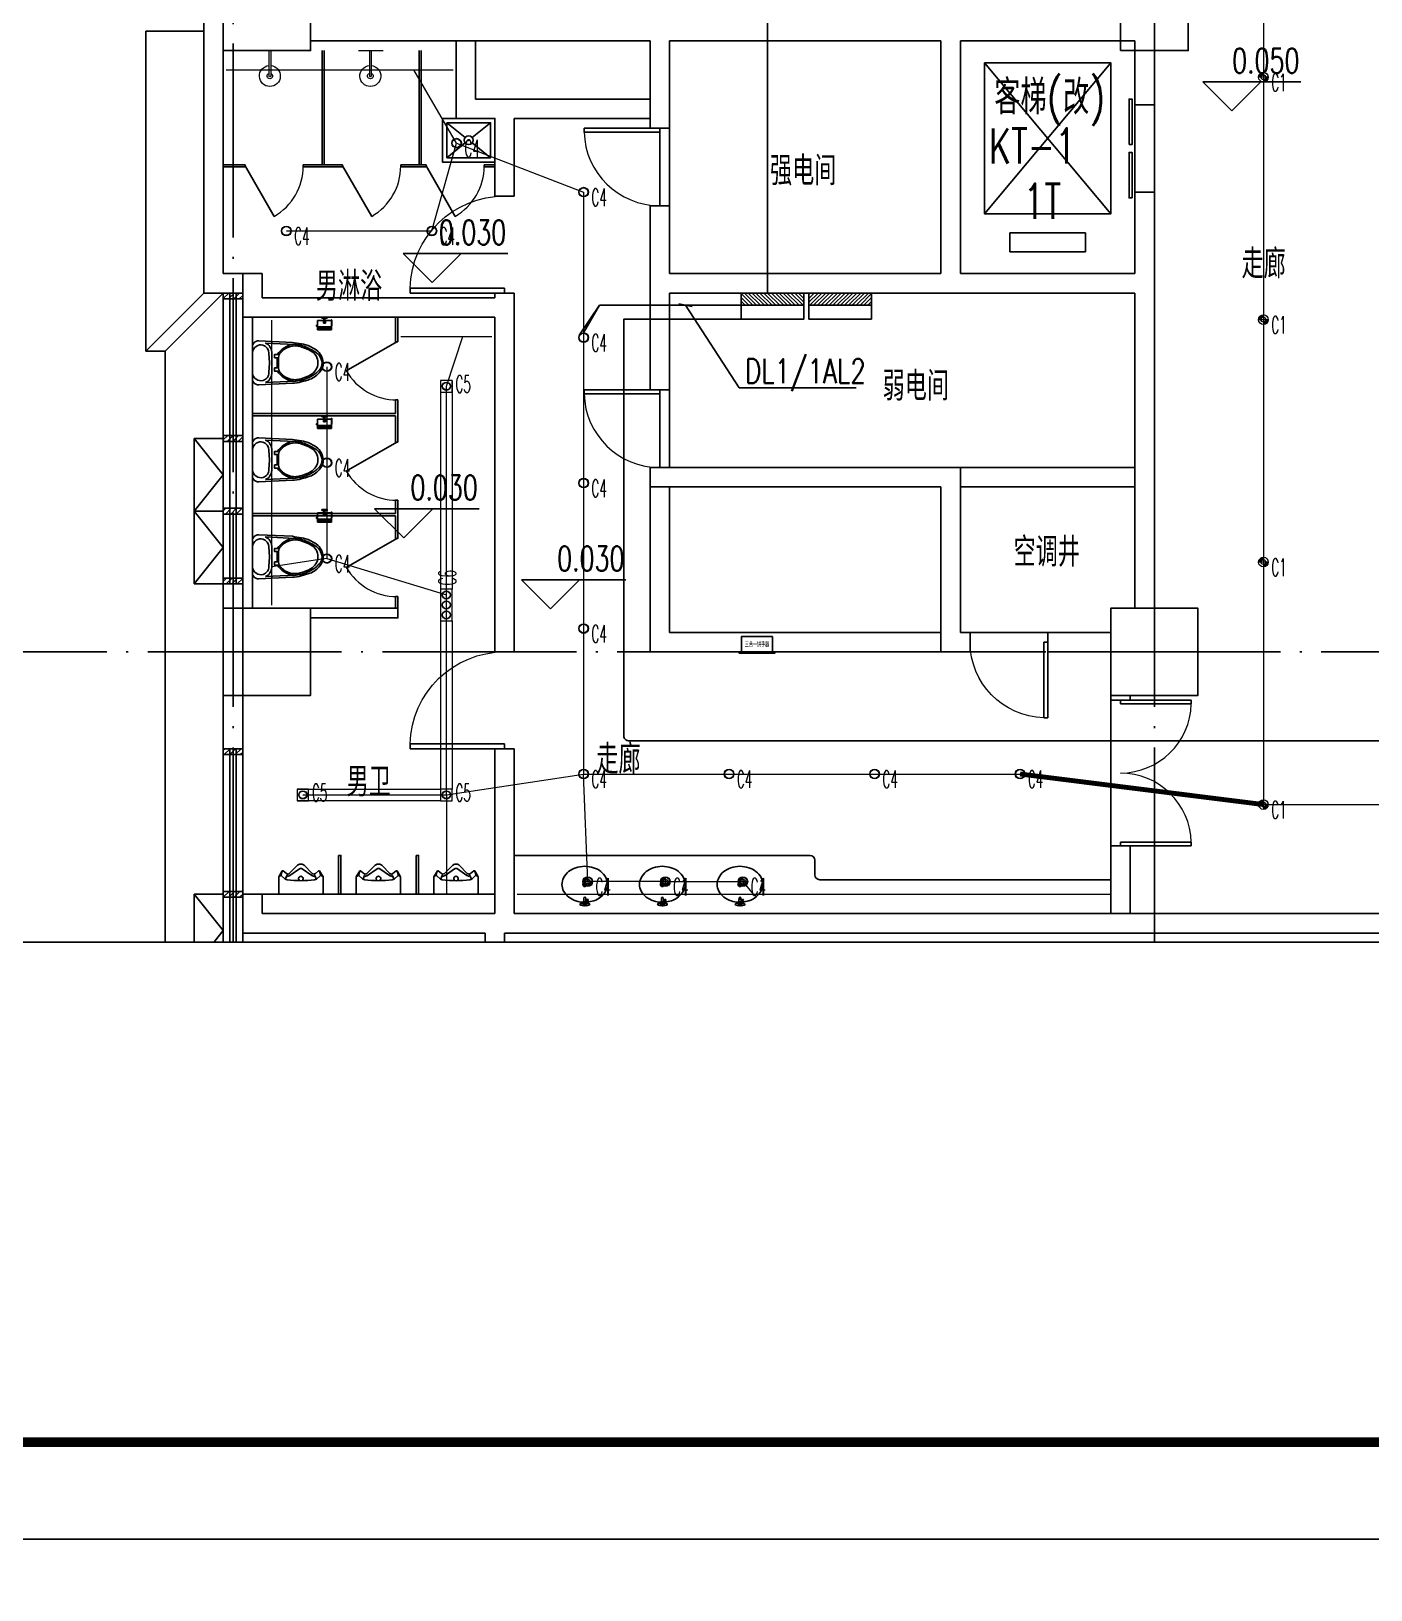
# Model space of a CAD drawing. Extents: x -621157 to 1764546, y -106808 to 741893.
# Drawn here: x 538988 to 552801, y -20923 to -4850 of the extents above; entities that cross this region are included whole.
import ezdxf
from ezdxf import colors
from ezdxf.entities.mleader import LeaderData, LeaderLine
from ezdxf.enums import TextEntityAlignment as Align
from ezdxf.math import Vec2, Vec3
from ezdxf.xclip import XClip

# ---------------------------------------------------------------- set-up
doc = ezdxf.new("R2010")
doc.units = 0
doc.header["$LTSCALE"] = 1000
doc.header["$MEASUREMENT"] = 0
doc.header["$XCLIPFRAME"] = 0
doc.linetypes.add('XREF-A-101-平面图_t3$0$DOTE', pattern=[2.42, 2, -0.2, 0.02, -0.2])
for name, color, linetype in [('0-底图', 7, 'Continuous'), ('EQUIP', 3, 'Continuous'), ('SIG_TEXT', 2, 'Continuous'), ('WIRE-动力', 130, 'Continuous'), ('WIRE-照明', 4, 'Continuous'), ('XREF-A-101-平面图_t3$0$A-COLUMN', 8, 'Continuous'), ('XREF-A-101-平面图_t3$0$A-DIM_ELEV', 8, 'Continuous'), ('XREF-A-101-平面图_t3$0$A-DOTE', 8, 'Continuous'), ('XREF-A-101-平面图_t3$0$A-PUB-TEXT', 8, 'Continuous'), ('XREF-A-101-平面图_t3$0$A-ROOM-CH', 8, 'Continuous'), ('XREF-A-101-平面图_t3$0$A-STAIR', 8, 'Continuous'), ('XREF-A-101-平面图_t3$0$A-WALL', 8, 'Continuous'), ('XREF-A-101-平面图_t3$0$A-WALL-FILL', 8, 'Continuous'), ('XREF-A-101-平面图_t3$0$A-WINDOW', 8, 'Continuous'), ('XREF-A-101-平面图_t3$0$A-开启符号', 8, 'Continuous'), ('XREF-A-101-平面图_t3$0$GROUND', 8, 'Continuous'), ('XREF-A-101-平面图_t3$0$I-FURNITURE', 8, 'Continuous'), ('XREF-A-101-平面图_t3$0$I-LVTRY', 8, 'Continuous'), ('XREF-A-101-平面图_t3$0$I-WALL-GYPSUM', 8, 'Continuous'), ('XREF-A-101-平面图_t3$0$LVTRY', 8, 'Continuous'), ('XREF-A-101-平面图_t3$0$wipess', 8, 'Continuous'), ('电-折断线', 3, 'Continuous')]:
    doc.layers.add(name, color=color, linetype=linetype)
doc.layers.add('00-dali线', color=3, linetype='Continuous', true_color=0x00ff00)
for name, color, linetype, lineweight in [('00-照明回路线', 6, 'Continuous', 0), ('LIGHT-INF', 6, 'Continuous', 0), ('XREF-A-101-平面图_t3$0$-DS-厨卫', 8, 'Continuous', 20)]:
    doc.layers.add(name, color=color, linetype=linetype, lineweight=lineweight)
doc.styles.add('E-FST', font='txt.shx', dxfattribs={"width": 0.75, "height": 250, "bigfont": '@@gbcbig.shx'})
doc.styles.add('INF DIM', font='SIMPLEX.SHX', dxfattribs={"width": 0.7, "bigfont": 'hztxt.shx'})
doc.styles.get("Standard").update_dxf_attribs({"font": 'romans.shx', "bigfont": 'HZDXC.SHX'})
doc.styles.add('TG_LINETYPE', font='SIMPLEX', dxfattribs={"width": 0.8, "height": 3, "bigfont": 'HZTXT'})
doc.styles.add('XREF-A-101-平面图_t3$0$-HZDXCROMANS', font='ROMANS.shx', dxfattribs={"bigfont": 'HZDXC.shx'})
doc.styles.add('XREF-A-101-平面图_t3$0$A-101-0-A-106-0(平面图）最终版参照底图_t3$0$XZC', font='simsun.ttc', dxfattribs={"width": 0.8})
doc.styles.add('XREF-A-101-平面图_t3$0$A-STANDARD', font='SIMPLEX', dxfattribs={"bigfont": 'GBCBIG'})
doc.styles.add('XREF-A-101-平面图_t3$0$hzdxcROMANS', font='ROMANS', dxfattribs={"width": 0.8, "bigfont": 'HZDXC'})
doc.linetypes.add('LED', pattern='A,6,-3.5,["LED",Standard,S=2.54,R=0,X=-2.54,Y=-1.27],-4.8', length=14.3)
doc.linetypes.add('TG_接地', pattern='A,0.75,0,["/",TG_LINETYPE,S=0.05,R=-8.594367,X=-0.1,Y=-0.045],0.65,-0.13,0.13,-0.13', length=2)

# ---------------------------------------------------------------- blocks, each defined once
blk = doc.blocks.new('XREF-A-101-平面图_t3$0$轴网')
at = {"layer": 'XREF-A-101-平面图_t3$0$A-DOTE', "linetype": 'XREF-A-101-平面图_t3$0$DOTE'}
for p, q in [((0, -3300), (0, 43300)), ((9500, -3300), (9500, 43300)), ((-3300, 30000), (69800, 30000))]:
    blk.add_line(p, q, dxfattribs=at)
blk = doc.blocks.new('XREF-A-101-平面图_t3$0$ROOM')
at = {"layer": 'XREF-A-101-平面图_t3$0$A-ROOM-CH', "style": 'XREF-A-101-平面图_t3$0$-HZDXCROMANS', "width": 0.6}
for tag, p in [('中文房间名称', (0, -1000)), ('英文房间名称', (0, -1500))]:
    blk.add_attdef(tag, text='', height=300, dxfattribs=at).set_placement(p, align=Align.CENTER)
blk = doc.blocks.new('XREF-A-101-平面图_t3$0$G$C869EB286')
at = {"layer": 'XREF-A-101-平面图_t3$0$A-WINDOW'}
h = blk.add_hatch(dxfattribs=at)
h.set_pattern_fill('ANSI31', color=256, scale=25)
h.set_pattern_definition([(45, (-143.957, -89940), (-28.0633, 28.0633), [])])
h.paths.add_polyline_path([(0, 60), (200, 60), (200, 0), (0, 0)])
blk.add_lwpolyline([(0, 60), (200, 60), (200, 0), (0, 0)], close=True, dxfattribs=at)
blk = doc.blocks.new('XREF-A-101-平面图_t3$0$柱网1F')
at = {"layer": 'XREF-A-101-平面图_t3$0$A-COLUMN'}
for points in [[(-100, -3800), (800, -3800), (800, -3100), (-100, -3100)], [(9150, -3800), (9850, -3800), (9850, -3100), (9150, -3100)], [(-100, -10450), (800, -10450), (800, -9550), (-100, -9550)], [(9050, -10450), (9950, -10450), (9950, -9550), (9050, -9550)]]:
    blk.add_lwpolyline(points, close=True, dxfattribs=at)
blk = doc.blocks.new('XREF-A-101-平面图_t3$0$轴网(2)')
at = {"layer": 'XREF-A-101-平面图_t3$0$A-DOTE', "linetype": 'XREF-A-101-平面图_t3$0$DOTE'}
for p, q in [((0, -3300), (0, 43300)), ((9500, -3300), (9500, 43300))]:
    blk.add_line(p, q, dxfattribs=at)
blk = doc.blocks.new('XREF-A-101-平面图_t3$0$dgdgd')
at = {"layer": 'XREF-A-101-平面图_t3$0$-DS-厨卫'}
blk.add_line((71084, -3852), (71064, -3852), dxfattribs=at)
for points in [[(71197, -3852), (70941, -3852)], [(71064, -3852), (71064, -4115)], [(71084, -3852), (71084, -4115)]]:
    blk.add_lwpolyline(points, dxfattribs=at)
for centre, radius, start, end in [((71074, -4114), 108, 95.306, 84.694), ((71074, -4114), 28.3, 110.6725, 69.3275), ((71074, -4112), 10.5, 197.2381, 342.7619)]:
    blk.add_arc(centre, radius, start, end, dxfattribs=at)
blk = doc.blocks.new('XREF-A-101-平面图_t3$0$SANITARYWARELIB$SYSLIB$00000026')
at = {"color": 0}
for p, q in [((-250, -50, 0), (-39, -219, 0)), ((39, -219, 0), (250, -50, 0)), ((-250, -450, 0), (-39, -281, 0)), ((39, -281, 0), (250, -450, 0))]:
    blk.add_line(p, q, dxfattribs=at)
at = {"color": 0, "elevation": 0}
for points in [[(300, -500), (300, 0), (-300, 0), (-300, -500)], [(250, -450), (250, -50), (-250, -50), (-250, -450)]]:
    blk.add_lwpolyline(points, close=True, dxfattribs=at)
at = {"color": 0}
blk.add_circle((0, -250, 0), 50, dxfattribs=at)
for p in [(0, -50, 0), (0, -250, 0)]:
    blk.add_point(p, dxfattribs=at)
blk = doc.blocks.new('XREF-A-101-平面图_t3$0$A-VEGA-2-LAY-1-01（B栋办公楼）$0$$TCHSYS$APDOOR2D')
blk.add_line((0.5, 0), (0, 0.866))
at = {"lineweight": 13}
blk.add_arc((0.5, 0), 1, 120, 180, dxfattribs=at)
blk = doc.blocks.new('XREF-A-101-平面图_t3$0$URN--02')
blk.add_wipeout([(-457, 0), (0, 0), (0, -178), (-36, -240), (-36, -240), (-36, -241), (-37, -241), (-37, -241), (-37, -241), (-37, -241), (-38, -242), (-38, -242), (-39, -242), (-40, -243), (-41, -243), (-41, -243), (-42, -243), (-43, -243), (-44, -242), (-45, -242), (-45, -242), (-46, -241), (-47, -240), (-48, -239), (-52, -236), (-58, -231), (-64, -226), (-70, -221), (-76, -217), (-79, -214), (-83, -211), (-88, -209), (-84, -211), (-90, -209), (-95, -208), (-100, -208), (-104, -210), (-108, -211), (-112, -214), (-116, -219), (-120, -223), (-181, -285), (-198, -303), (-203, -306), (-211, -309), (-218, -311), (-222, -311), (-235, -311), (-244, -310), (-250, -308), (-257, -304), (-262, -300), (-271, -290), (-282, -279), (-294, -267), (-304, -257), (-314, -246), (-330, -230), (-339, -221), (-345, -215), (-352, -210), (-356, -209), (-361, -208), (-368, -209), (-378, -214), (-395, -228), (-412, -241), (-413, -242), (-415, -243), (-417, -243), (-420, -242), (-421, -240), (-457, -178)]).dxf.layer = 'XREF-A-101-平面图_t3$0$wipess'
at = {"color": 0, "linetype": 'Continuous'}
blk.add_lwpolyline([(-222, -311, 0.202919), (-195, -300), (-113, -216, -0.389432), (-79, -214), (-45, -241, 0.462615), (-36, -240), (0, -178), (0, 0), (-457, 0), (-457, -178), (-421, -240, 0.462594), (-412, -241), (-378, -214, -0.372868), (-345, -215), (-262, -300, 0.202811), (-235, -311)], format="xyb", close=True, dxfattribs=at)
at = {"color": 35}
blk.add_lwpolyline([(-390, -157), (-431, -192)], dxfattribs=at)
at = {"color": 39}
for points in [[(-370, -149, 0.147155), (-390, -157)], [(-372, -149, 0.460813), (-383, -165)], [(-74, -165, 0.460816), (-85, -149)], [(-341, -193, 0.216515), (-377, -186)], [(-376, -188, 0.333711), (-364, -197)], [(-243, -262, 0.319648), (-214, -262)], [(-80, -186, 0.216515), (-116, -193)], [(-93, -197, 0.33371), (-81, -188)]]:
    blk.add_lwpolyline(points, format="xyb", dxfattribs=at)
at = {"color": 35}
for points in [[(-85, -149, 0.063072), (-372, -149)], [(-237, -140, 5.328794), (-220, -140)], [(-67, -157, 0.147155), (-87, -149)], [(0, -178), (-18, -192, -0.359152), (-26, -192), (-67, -157)], [(-457, -178), (-439, -192, 0.359145), (-431, -192)]]:
    blk.add_lwpolyline(points, format="xyb", dxfattribs=at)
at = {"color": 39}
for points in [[(-435, -194), (-422, -238)], [(-376, -188), (-383, -165)], [(-341, -193), (-243, -262)], [(-116, -193), (-214, -262)], [(-81, -188), (-74, -165)], [(-22, -194), (-35, -238)]]:
    blk.add_lwpolyline(points, dxfattribs=at)
blk = doc.blocks.new('XREF-A-101-平面图_t3$0$$lvtry$00000194')
at = {"color": 0}
for p, q in [((-17, -27), (-17, -17)), ((17, -27), (17, -17))]:
    blk.add_line(p, q, dxfattribs=at)
blk.add_lwpolyline([(14, -39, -0.067374), (92, -53, -0.088152), (166, -93, -0.105269), (218, -155, -0.121685), (235, -224, -0.121685), (218, -292, -0.105269), (166, -355, -0.088152), (92, -394, -0.078966), (0, -409, -0.078966), (-92, -394, -0.088152), (-166, -355, -0.105269), (-218, -292, -0.121685), (-235, -224, -0.121685), (-218, -155, -0.105269), (-166, -93, -0.088152), (-92, -53, -0.059935), (-23, -40, -0.059935)], format="xyb", dxfattribs=at)
for centre, radius in [((0, -27), 16.7), ((0, -221), 20), ((0, -221), 15)]:
    blk.add_circle(centre, radius, dxfattribs=at)
for centre, radius, start, end in [((0, -17), 16.7, 0, 180), ((-40, -17), 10.1, 106.6096, 258.1648), ((-64, 250), 259, 274.7069, 282.3732), ((-75, -197), 173, 71.36, 79.1873), ((-29, -63), 6.77, 155.344, 308.3224), ((-171, 35), 166, 324.8411, 338.1337), ((-171, 35), 170, 324.8411, 331.3523), ((-29, -63), 3.37, 155.344, 308.3224), ((100, -178), 170, 132.3141, 138.8253), ((100, -178), 166, 125.5327, 138.8253), ((-12, -42), 10.6, 201.8924, 261.774), ((-381, -99), 372, 2.3982, 6.7627), ((0, -80), 9.9, 201.7837, 338.2163), ((64, 250), 259, 257.6268, 265.2931), ((381, -99), 372, 170.1008, 177.6018), ((75, -197), 173, 100.8127, 110.4191), ((40, -17), 10.1, 281.8352, 73.3904)]:
    blk.add_arc(centre, radius, start, end, dxfattribs=at)
for p in [(0, -27), (0, -221)]:
    blk.add_point(p, dxfattribs=at)
blk = doc.blocks.new('XREF-A-101-平面图_t3$0$A-101-0-A-106-0(平面图）最终版参照底图_t3$0$A$C852bf139')
at = {"ltscale": 100}
for points in [[(-370, 0), (-370, -13), (0, -13), (0, 0)], [(-25, 157), (-345, 157), (-345, 0), (-25, 0)]]:
    blk.add_lwpolyline(points, close=True, dxfattribs=at)
at = {"style": 'XREF-A-101-平面图_t3$0$A-101-0-A-106-0(平面图）最终版参照底图_t3$0$XZC', "width": 0.6}
blk.add_text('三合一烘手器', height=50, dxfattribs=at).set_placement((-185, 79), align=Align.MIDDLE_CENTER)
blk = doc.blocks.new('XREF-A-101-平面图_t3$0$马桶A')
blk.add_wipeout([(227, 298), (227, 304), (226, 310), (225, 316), (223, 322), (221, 328), (219, 333), (215, 338), (212, 343), (207, 347), (203, 351), (198, 355), (193, 358), (187, 361), (181, 363), (175, 364), (169, 365), (163, 365), (-163, 365), (-169, 365), (-175, 364), (-181, 363), (-187, 361), (-193, 358), (-198, 355), (-203, 351), (-207, 347), (-212, 343), (-215, 338), (-219, 333), (-221, 328), (-224, 322), (-225, 316), (-226, 310), (-227, 304), (-227, 298), (-211, -47), (-208, -78), (-203, -108), (-197, -139), (-170, -228), (-164, -243), (-156, -259), (-148, -273), (-137, -287), (-115, -312), (-90, -335), (-82, -342), (-73, -348), (-63, -353), (-53, -357), (-43, -361), (-32, -363), (-22, -365), (-11, -365), (0, -365), (16, -363), (31, -360), (47, -356), (62, -350), (76, -343), (90, -335), (102, -327), (114, -317), (124, -306), (133, -294), (141, -281), (169, -230), (179, -209), (187, -186), (193, -163), (196, -140), (211, -47)]).dxf.layer = 'XREF-A-101-平面图_t3$0$wipess'
at = {"color": 35, "linetype": 'ByBlock'}
blk.add_line((53, 109), (-53, 109), dxfattribs=at)
at = {"color": 0, "linetype": 'Continuous'}
blk.add_lwpolyline([(227, 298, 0.431726), (163, 365), (-163, 365, 0.431435), (-227, 298), (-211, -47, 0.05293), (-197, -139, 0.015625), (-170, -228, 0.092508), (-137, -287, 0.041886), (-90, -335, 0.199313), (0, -365, 0.124065), (90, -335, 0.122705), (141, -281, 0.00916), (169, -230, 0.093585), (196, -140, -0.024039), (211, -47)], format="xyb", close=True, dxfattribs=at)
at = {"color": 35}
for points in [[(-101, 194), (0, 190), (101, 194, 0.31346), (183, 257, 0.214355), (170, 326, 0.233297), (103, 365), (-107, 365, 0.214741), (-170, 326, 0.214469), (-182, 253, 0.149897), (-150, 211, 0.149897), (-101, 194)], [(-204, 229), (-189, -72, 0.039846), (-181, -133, 0.096207), (-126, -263, 0.060028), (-69, -329, 0.204422), (0, -353, 0.133941), (69, -329, 0.129163), (125, -263, -0.000598), (157, -200, 0.056687), (181, -133, 0.051135), (189, -72), (204, 229, -0.272391), (111, 165), (-111, 165, -0.270676), (-204, 229)], [(107, 73, 0.09365), (83, 89, 0.098915), (54, 95), (-55, 95, 0.096282), (-83, 89, 0.096282), (-108, 73, 0.05557), (-140, 34, 0.05557), (-163, -11, 0.092989), (-174, -76, 0.063501), (-167, -129, 0.057856), (-124, -235, 0.268831), (0, -311, 0.294074), (124, -235, 0.034416), (167, -129, 0.087024), (174, -76, 0.134611), (140, 34, 0.061058), (107, 73)]]:
    blk.add_lwpolyline(points, format="xyb", close=True, dxfattribs=at)
at = {"color": 35, "linetype": 'ByBlock'}
for points in [[(-53, 95), (-53, 136), (-87, 136), (-87, 88)], [(53, 95), (53, 136), (86, 136), (86, 88)]]:
    blk.add_lwpolyline(points, dxfattribs=at)
for centre, start, end in [((52, -92), 124.5259, 171.7782), ((-52, -92), 8.2064, 55.4741)]:
    blk.add_arc(centre, 244, start, end, dxfattribs=at)
blk = doc.blocks.new('XREF-A-101-平面图_t3$0$A$C12754C8C')
at = {"layer": 'XREF-A-101-平面图_t3$0$I-FURNITURE'}
for p, q in [((0, 39), (0, 44)), ((10, 49), (5, 49)), ((6, 39), (6, 40)), ((9, 43), (10, 43)), ((10, 96), (10, 0)), ((72, 96), (10, 96)), ((72, 68), (72, 96)), ((72, 93), (77, 93)), ((72, 87), (77, 87)), ((72, 68), (92, 68)), ((77, 120), (77, 80)), ((77, 80), (87, 80)), ((87, 120), (87, 80)), ((87, 93), (92, 93)), ((87, 87), (92, 87)), ((92, 68), (92, 96)), ((155, 96), (92, 96)), ((151, 101), (151, 96)), ((155, 96), (155, 0)), ((157, 101), (157, 44)), ((155, 0), (10, 0))]:
    blk.add_line(p, q, dxfattribs=at)
at = {"layer": 'XREF-A-101-平面图_t3$0$I-FURNITURE', "color": 8}
for p, q in [((10, 30), (155, 30)), ((10, 21), (155, 21)), ((10, 14), (155, 14)), ((10, 8), (155, 8)), ((10, 4), (155, 4)), ((110, 122), (55, 122))]:
    blk.add_line(p, q, dxfattribs=at)
at = {"layer": 'XREF-A-101-平面图_t3$0$I-FURNITURE'}
blk.add_lwpolyline([(55, 130), (55, 122, 0.414214), (57, 120), (108, 120, 0.414214), (110, 122), (110, 130)], format="xyb", close=True, dxfattribs=at)
for centre, radius, start, end in [((5, 44), 5, 90, 180), ((3, 39), 3, 180, 0), ((9, 40), 3, 90, 180), ((154, 101), 3, 0, 180), ((154, 44), 3, 286.1013, 360)]:
    blk.add_arc(centre, radius, start, end, dxfattribs=at)
blk = doc.blocks.new('XREF-A-101-平面图_t3$0$G$C392A9A82')
at = {"layer": 'XREF-A-101-平面图_t3$0$A-STAIR'}
blk.add_lwpolyline([(8110, -5780), (8110, -5975), (8890, -5975), (8890, -5780)], close=True, dxfattribs=at)
at = {"layer": 'XREF-A-101-平面图_t3$0$LVTRY'}
for p, q in [((1020, -3900), (1020, -5080)), ((1040, -3900), (1040, -5080)), ((2020, -3900), (2020, -5080)), ((2040, -3900), (2040, -5080)), ((225, -5080), (0, -5080)), ((225, -5100), (0, -5100)), ((225, -5080), (225, -5100)), ((1230, -5080), (825, -5080)), ((825, -5080), (825, -5100)), ((1230, -5100), (825, -5100)), ((1230, -5080), (1230, -5100)), ((2090, -5080), (1830, -5080)), ((1830, -5080), (1830, -5100)), ((2090, -5100), (1830, -5100)), ((2090, -5080), (2090, -5100)), ((2800, -5080), (2690, -5080)), ((2690, -5080), (2690, -5100)), ((2800, -5100), (2690, -5100)), ((1776, -6650), (1776, -6903)), ((1801, -6650), (1801, -6903)), ((1776, -7503), (1776, -7641)), ((1801, -7503), (1801, -7653)), ((300, -7641), (1776, -7641)), ((300, -7666), (1776, -7666)), ((1776, -7666), (1776, -7937)), ((1801, -7653), (1801, -7937)), ((1801, -7937), (1776, -7937)), ((300, -8674), (1776, -8674)), ((1776, -8537), (1776, -8674)), ((1776, -8537), (1801, -8537)), ((300, -8699), (1776, -8699)), ((1776, -8699), (1776, -8930)), ((1776, -9530), (1776, -9650)), ((1801, -9530), (1801, -9650)), ((3000, -12800), (3000, -12200)), ((3000, -12200), (6050, -12200)), ((6100, -12250), (6100, -12400)), ((9150, -12450), (6150, -12450)), ((9150, -12800), (9150, -12450)), ((400, -12600), (2800, -12600)), ((5900, -12800), (3000, -12800)), ((3000, -12800), (9150, -12800))]:
    blk.add_line(p, q, dxfattribs=at)
for points in [[(1801, -6903), (1776, -6903)], [(1801, -7503), (1776, -7503)], [(1801, -8537), (1801, -8930), (1776, -8930)], [(1801, -9530), (1776, -9530)]]:
    blk.add_lwpolyline(points, dxfattribs=at)
for points in [[(900, -9750), (1801, -9750), (1801, -9650), (900, -9650)], [(1188, -12200), (1213, -12200), (1213, -12600), (1188, -12600)], [(1988, -12200), (2013, -12200), (2013, -12600), (1988, -12600)]]:
    blk.add_lwpolyline(points, close=True, dxfattribs=at)
for centre, start, end in [((6050, -12250), 0, 90), ((6150, -12400), 180, 270)]:
    blk.add_arc(centre, 50, start, end, dxfattribs=at)
at = {"layer": 'XREF-A-101-平面图_t3$0$I-LVTRY'}
blk.add_blockref('XREF-A-101-平面图_t3$0$A-101-0-A-106-0(平面图）最终版参照底图_t3$0$A$C852bf139', (5688, -10100), dxfattribs=at)
at = {"layer": 'XREF-A-101-平面图_t3$0$LVTRY', "xscale": -1, "rotation": 359.9999999999998}
for p in [(71554, -48), (72590, -48)]:
    blk.add_blockref('XREF-A-101-平面图_t3$0$dgdgd', p, dxfattribs=at)
at = {"layer": 'XREF-A-101-平面图_t3$0$LVTRY'}
for name, p, xscale, yscale, zscale, rotation in [('XREF-A-101-平面图_t3$0$SANITARYWARELIB$SYSLIB$00000026', (2530, -5050, 0), 0.9, 0.9, 0.9, 180), ('XREF-A-101-平面图_t3$0$A-VEGA-2-LAY-1-01（B栋办公楼）$0$$TCHSYS$APDOOR2D', (1788, -7203), -600, -600, 25, 269.9999999994639), ('XREF-A-101-平面图_t3$0$A-VEGA-2-LAY-1-01（B栋办公楼）$0$$TCHSYS$APDOOR2D', (1788, -8237), -600, -600, 25, 269.9999999994639), ('XREF-A-101-平面图_t3$0$A-VEGA-2-LAY-1-01（B栋办公楼）$0$$TCHSYS$APDOOR2D', (1788, -9230), -600, -600, 25, 269.9999999994622)]:
    blk.add_blockref(name, p, dxfattribs=dict(at, xscale=xscale, yscale=yscale, zscale=zscale, rotation=rotation))
at = {"layer": 'XREF-A-101-平面图_t3$0$LVTRY', "xscale": -600, "yscale": -600, "zscale": 25}
for p in [(525, -5090), (1530, -5090), (2390, -5090)]:
    blk.add_blockref('XREF-A-101-平面图_t3$0$A-VEGA-2-LAY-1-01（B栋办公楼）$0$$TCHSYS$APDOOR2D', p, dxfattribs=at)
at = {"layer": 'XREF-A-101-平面图_t3$0$LVTRY', "extrusion": (0, 0, -1), "xscale": -1, "zscale": -1}
for p in [(-961, -6780), (-961, -7796), (-961, -8762)]:
    blk.add_blockref('XREF-A-101-平面图_t3$0$A$C12754C8C', p, dxfattribs=at)
at = {"layer": 'XREF-A-101-平面图_t3$0$LVTRY'}
for name, p, rotation in [('XREF-A-101-平面图_t3$0$马桶A', (665, -7120), 89.99999999999984), ('XREF-A-101-平面图_t3$0$马桶A', (665, -8120), 89.99999999999984), ('XREF-A-101-平面图_t3$0$马桶A', (665, -9120), 89.99999999999984), ('XREF-A-101-平面图_t3$0$$lvtry$00000194', (3728, -12721), 180.3060095053979), ('XREF-A-101-平面图_t3$0$$lvtry$00000194', (4528, -12721), 180.3060095053979), ('XREF-A-101-平面图_t3$0$$lvtry$00000194', (5328, -12721), 180.3060095053979)]:
    blk.add_blockref(name, p, dxfattribs=dict(at, rotation=rotation))
blk.add_lwpolyline([(200, -6650), (200, -9650), (300, -9650), (300, -6650)], close=True, dxfattribs=at)
at = {"layer": 'XREF-A-101-平面图_t3$0$LVTRY', "rotation": 179.9999999999999}
for p in [(571, -12600), (1371, -12600), (2171, -12600)]:
    blk.add_blockref('XREF-A-101-平面图_t3$0$URN--02', p, dxfattribs=at)
blk = doc.blocks.new('XREF-A-101-平面图_t3$0$WINDOW2DLIB$SYSLIB$00000001')
at = {"color": 0}
for points in [[(-0.5, 0.5), (-0.5, -0.5)], [(-0.5, 0.5), (0.5, 0.5)], [(0.5, -0.5), (0.5, 0.5)], [(0.5, 0.1667), (-0.5, 0.1667)], [(0.5, -0.1667), (-0.5, -0.1667)], [(-0.5, -0.5), (0.5, -0.5)]]:
    blk.add_lwpolyline(points, dxfattribs=at)
blk = doc.blocks.new('*U25190')
at = {"color": 0}
blk.add_line((-450, 100), (450, 100), dxfattribs=at)
for points in [[(-40, 160), (-510, 160), (-510, 130), (-40, 130)], [(510, 130), (40, 130), (40, 160), (510, 160)]]:
    blk.add_lwpolyline(points, close=True, dxfattribs=at)
blk = doc.blocks.new('*U25189')
at = {"color": 0, "xscale": 0.001111111111111111, "yscale": 0.001111111111111111, "zscale": 0.001111111111111111}
blk.add_blockref('*U25190', (0, 0), dxfattribs=at)
blk = doc.blocks.new('XREF-A-101-平面图_t3$0$DOOR2DLIB$SYSLIB$00000107')
at = {"color": 0}
for p, q in [((0.45, 0.975), (0.5, 0.975)), ((0.45, 0), (0.45, 0.975)), ((0.5, 0), (0.5, 0.975)), ((0.5, 0), (0.45, 0))]:
    blk.add_line(p, q, dxfattribs=at)
at = {"color": 0, "lineweight": 13}
blk.add_arc((0.475, 0), 0.975, 91.4693, 180, dxfattribs=at)
blk = doc.blocks.new('XREF-A-101-平面图_t3$0$DOOR2DLIB$SYSLIB$00000108')
at = {"color": 0}
for p, q in [((-0.5, 0), (-0.5, 0.4875)), ((-0.475, 0.4875), (-0.5, 0.4875)), ((-0.475, 0), (-0.475, 0.4875)), ((0.475, 0), (0.475, 0.4875)), ((0.475, 0.4875), (0.5, 0.4875)), ((0.5, 0), (0.5, 0.4875)), ((-0.5, 0), (-0.475, 0)), ((0.5, 0), (0.475, 0))]:
    blk.add_line(p, q, dxfattribs=at)
at = {"color": 0, "lineweight": 13}
for centre, start, end in [((-0.4875, 0), 0, 88.53072), ((0.4875, 0), 91.46928, 180)]:
    blk.add_arc(centre, 0.4875, start, end, dxfattribs=at)
blk = doc.blocks.new('XREF-A-101-平面图_t3')
at = {"layer": 'XREF-A-101-平面图_t3$0$A-WALL'}
for p, q in [((202600, 27100), (200100, 27100)), ((202600, 26700), (202600, 27100)), ((202800, 26700), (202800, 27100)), ((202800, 27100), (202800, 27100)), ((215550, 27100), (202800, 27100))]:
    blk.add_line(p, q, dxfattribs=at)
at = {"layer": 'XREF-A-101-平面图_t3$0$A-WALL-FILL', "color": 171}
blk.add_line((199700, 33700), (199700, 37000), dxfattribs=at)
at = {"layer": 'XREF-A-101-平面图_t3$0$A-WINDOW'}
for points in [[(204400, 35400), (204500, 35400), (204500, 34600), (204400, 34600)], [(204400, 32700), (204500, 32700), (204500, 31900), (204400, 31900)]]:
    blk.add_lwpolyline(points, close=True, dxfattribs=at)
at = {"layer": 'XREF-A-101-平面图_t3$0$A-开启符号', "linetype": 'Continuous'}
for points in [[(199600, 32200), (199900, 32200), (199900, 31450), (199600, 31450)], [(199600, 30700), (199900, 30700), (199900, 31450), (199600, 31450)], [(199600, 27500), (199900, 27500), (199900, 26750), (199600, 26750)]]:
    blk.add_lwpolyline(points, close=True, dxfattribs=at)
for points in [[(199600, 32200), (199900, 31825), (199600, 31450)], [(199600, 30700), (199900, 31075), (199600, 31450)], [(199600, 27500), (199900, 27125), (199600, 26750)]]:
    blk.add_lwpolyline(points, dxfattribs=at)
at = {"layer": 'XREF-A-101-平面图_t3$0$GROUND'}
for p, q in [((199100, 33100), (199100, 36400)), ((199100, 36400), (199700, 36400)), ((199700, 33700), (199700, 36400)), ((199100, 33100), (199700, 33700)), ((199300, 33100), (199900, 33700)), ((199900, 33700), (199700, 33700)), ((199900, 30450), (199900, 33700)), ((199300, 33100), (199100, 33100)), ((199300, 21600), (199300, 33100)), ((199900, 21000), (199900, 29550))]:
    blk.add_line(p, q, dxfattribs=at)
at = {"layer": 'XREF-A-101-平面图_t3$0$A-COLUMN'}
blk.add_blockref('XREF-A-101-平面图_t3$0$柱网1F', (200000, 40000), dxfattribs=at)
at = {"layer": 'XREF-A-101-平面图_t3$0$A-DOTE'}
for name, p in [('XREF-A-101-平面图_t3$0$轴网(2)', (200000, 100000)), ('XREF-A-101-平面图_t3$0$轴网', (200000, 0))]:
    blk.add_blockref(name, p, dxfattribs=at)
at = {"layer": 'XREF-A-101-平面图_t3$0$A-ROOM-CH'}
ref = blk.add_blockref('XREF-A-101-平面图_t3$0$ROOM', (205879, 35810), dxfattribs=at)
ref.add_attrib('中文房间名称', '强电间', dxfattribs={"height": 300, "style": 'XREF-A-101-平面图_t3$0$-HZDXCROMANS', "width": 0.8}).set_placement((205879, 34810), align=Align.CENTER)
ref = blk.add_blockref('XREF-A-101-平面图_t3$0$ROOM', (210627, 34850), dxfattribs=at)
ref.add_attrib('中文房间名称', '走廊', dxfattribs={"height": 300, "style": 'XREF-A-101-平面图_t3$0$-HZDXCROMANS', "width": 0.8}).set_placement((210627, 33850), align=Align.CENTER)
ref = blk.add_blockref('XREF-A-101-平面图_t3$0$ROOM', (201196, 34619), dxfattribs=at)
ref.add_attrib('中文房间名称', '男淋浴', dxfattribs={"height": 300, "style": 'XREF-A-101-平面图_t3$0$-HZDXCROMANS', "width": 0.8}).set_placement((201196, 33619), align=Align.CENTER)
ref = blk.add_blockref('XREF-A-101-平面图_t3$0$ROOM', (207040, 33591), dxfattribs=at)
ref.add_attrib('中文房间名称', '弱电间', dxfattribs={"height": 300, "style": 'XREF-A-101-平面图_t3$0$-HZDXCROMANS', "width": 0.8}).set_placement((207040, 32591), align=Align.CENTER)
ref = blk.add_blockref('XREF-A-101-平面图_t3$0$ROOM', (208390, 31879), dxfattribs=at)
ref.add_attrib('中文房间名称', '空调井', dxfattribs={"height": 300, "style": 'XREF-A-101-平面图_t3$0$-HZDXCROMANS', "width": 0.8}).set_placement((208390, 30879), align=Align.CENTER)
ref = blk.add_blockref('XREF-A-101-平面图_t3$0$ROOM', (203975, 29742), dxfattribs=at)
ref.add_attrib('中文房间名称', '走廊', dxfattribs={"height": 300, "style": 'XREF-A-101-平面图_t3$0$-HZDXCROMANS', "width": 0.8}).set_placement((203975, 28742), align=Align.CENTER)
ref = blk.add_blockref('XREF-A-101-平面图_t3$0$ROOM', (201400, 29509), dxfattribs=at)
ref.add_attrib('中文房间名称', '男卫', dxfattribs={"height": 300, "style": 'XREF-A-101-平面图_t3$0$-HZDXCROMANS', "width": 0.8}).set_placement((201400, 28509), align=Align.CENTER)
at = {"layer": 'XREF-A-101-平面图_t3$0$A-WINDOW'}
for p in [(199900, 33640), (199900, 32170), (199900, 31420), (199900, 30700), (199900, 28940), (199900, 27470)]:
    blk.add_blockref('XREF-A-101-平面图_t3$0$G$C869EB286', p, dxfattribs=at)
at = {"layer": 'XREF-A-101-平面图_t3$0$A-PUB-TEXT', "style": 'XREF-A-101-平面图_t3$0$hzdxcROMANS', "width": 0.8}
blk.add_text('客梯(改)', height=354.3, dxfattribs=at).set_placement((207850, 35542))
blk.add_blockref('XREF-A-101-平面图_t3$0$G$C392A9A82', (199900, 40100))
at = {"layer": 'XREF-A-101-平面图_t3$0$A-DIM_ELEV'}
for p, q in [((210299, 35577), (209999, 35877)), ((209999, 35877), (211012, 35877)), ((210299, 35577), (210599, 35877)), ((202054, 33807), (201754, 34107)), ((201754, 34107), (202833, 34107)), ((202054, 33807), (202354, 34107)), ((201760, 31176), (201460, 31476)), ((201460, 31476), (202539, 31476)), ((201760, 31176), (202060, 31476)), ((203274, 30444), (202974, 30744)), ((202974, 30744), (204052, 30744)), ((203274, 30444), (203574, 30744))]:
    blk.add_line(p, q, dxfattribs=at)
at = {"layer": 'XREF-A-101-平面图_t3$0$A-STAIR'}
for p, q in [((207750, 36075), (209050, 34515)), ((207750, 34515), (209050, 36075))]:
    blk.add_line(p, q, dxfattribs=at)
for points in [[(207750, 36075), (207750, 34515), (209050, 34515), (209050, 36075)], [(208010, 34320), (208010, 34125), (208790, 34125), (208790, 34320)]]:
    blk.add_lwpolyline(points, close=True, dxfattribs=at)
at = {"layer": 'XREF-A-101-平面图_t3$0$A-WALL'}
for p, q in [((202300, 36300), (202300, 35500)), ((202500, 36300), (202300, 36300)), ((202500, 36300), (202500, 35700)), ((202500, 35700), (202800, 35700)), ((202800, 35700), (204300, 35700)), ((204300, 35700), (204300, 35500)), ((202300, 35500), (202700, 35500)), ((202700, 35500), (202700, 34700)), ((202900, 35500), (202900, 34700)), ((202900, 35500), (204300, 35500)), ((200100, 33900), (200100, 33450)), ((200300, 33900), (200100, 33900)), ((200300, 33900), (200300, 33650)), ((200300, 33650), (202700, 33650)), ((202700, 33700), (202700, 33650)), ((202900, 33700), (202900, 33550)), ((200100, 33450), (202700, 33450)), ((202700, 33450), (202700, 30000)), ((202900, 33550), (202900, 30000)), ((207500, 31900), (209300, 31900)), ((207500, 31900), (207500, 31700)), ((209300, 31900), (209300, 31700)), ((204300, 31700), (204300, 30000)), ((204500, 31700), (204300, 31700)), ((204500, 31700), (204500, 30200)), ((207500, 31700), (209300, 31700)), ((204500, 30200), (207300, 30200)), ((207300, 30200), (207300, 30000)), ((204300, 30000), (207300, 30000)), ((202700, 29000), (202700, 27300)), ((202900, 29000), (202900, 27300)), ((200100, 27500), (200100, 27100)), ((200300, 27500), (200100, 27500)), ((200300, 27500), (200300, 27300)), ((202700, 27300), (200300, 27300)), ((202700, 27300), (202700, 27300)), ((215550, 27300), (202900, 27300))]:
    blk.add_line(p, q, dxfattribs=at)
for points in [[(202900, 34700), (202700, 34700)], [(202900, 33700), (202700, 33700)], [(202900, 30000), (202700, 30000)], [(202900, 29000), (202700, 29000)]]:
    blk.add_lwpolyline(points, dxfattribs=at)
at = {"layer": 'XREF-A-101-平面图_t3$0$A-WALL-FILL', "color": 171}
for p, q in [((199900, 33900), (199900, 37000)), ((200800, 36500), (200800, 36300)), ((209500, 36500), (209500, 35640)), ((200800, 36300), (204300, 36300)), ((204300, 36300), (204300, 35400)), ((204500, 36300), (207300, 36300)), ((204500, 36300), (204500, 35400)), ((207300, 36300), (207300, 33900)), ((207500, 36300), (209300, 36300)), ((207500, 36300), (207500, 33900)), ((209300, 36300), (209300, 35640)), ((209300, 34740), (209300, 33900)), ((209500, 34740), (209500, 33800)), ((204300, 34600), (204300, 33800)), ((204500, 34600), (204500, 33900)), ((199900, 33900), (200100, 33900)), ((200100, 33900), (200100, 33700)), ((204300, 33800), (204300, 32700)), ((204500, 33900), (207300, 33900)), ((207500, 33900), (209300, 33900)), ((209500, 33800), (209500, 30450)), ((199700, 33700), (200100, 33700)), ((200100, 33700), (199900, 33700)), ((204500, 33700), (207400, 33700)), ((204500, 33700), (204500, 32700)), ((207400, 33700), (209300, 33700)), ((209300, 33700), (209300, 30450)), ((204300, 31900), (204300, 31700)), ((204500, 31900), (207500, 31900)), ((207500, 31900), (207500, 30200)), ((204300, 31700), (207300, 31700)), ((207300, 31700), (207300, 30000)), ((199900, 30700), (199900, 29000)), ((200100, 30700), (200100, 29000)), ((209500, 30450), (209300, 30450)), ((207500, 30200), (207600, 30200)), ((208400, 30200), (209050, 30200)), ((209050, 30200), (209050, 30000)), ((207300, 30000), (207600, 30000)), ((208400, 30000), (209050, 30000))]:
    blk.add_line(p, q, dxfattribs=at)
for points in [[(209500, 35640), (209300, 35640)], [(204500, 35400), (204300, 35400)], [(209500, 34740), (209300, 34740)], [(204500, 34600), (204300, 34600)], [(200100, 33700), (199900, 33700)], [(204500, 32700), (204300, 32700)], [(204500, 31900), (204300, 31900)], [(200100, 30700), (199900, 30700)], [(207600, 30200), (207600, 30000)], [(208400, 30200), (208400, 30000)], [(200100, 29000), (199900, 29000)]]:
    blk.add_lwpolyline(points, dxfattribs=at)
at = {"layer": 'XREF-A-101-平面图_t3$0$A-WINDOW'}
for p, q in [((204500, 35400), (204500, 34600)), ((204500, 32700), (204500, 31900)), ((207600, 30200), (208400, 30200)), ((209050, 28000), (209050, 29500))]:
    blk.add_line(p, q, dxfattribs=at)
at = {"layer": 'XREF-A-101-平面图_t3$0$I-WALL-GYPSUM'}
for p, q in [((209050, 29500), (209050, 29550)), ((209050, 29550), (209250, 29550)), ((209250, 29500), (209250, 29550)), ((209050, 27300), (209050, 28000)), ((209250, 27300), (209250, 28000)), ((209050, 27300), (209250, 27300))]:
    blk.add_line(p, q, dxfattribs=at)
for points in [[(209050, 29500), (209250, 29500)], [(209050, 28000), (209250, 28000)]]:
    blk.add_lwpolyline(points, dxfattribs=at)
at = {"layer": 'XREF-A-101-平面图_t3$0$A-WINDOW'}
for name, p, xscale, yscale, zscale, rotation in [('*U25189', (209400, 35190), 900, -900, 900, 270.0000000000008), ('XREF-A-101-平面图_t3$0$DOOR2DLIB$SYSLIB$00000107', (204400, 35000), -800, -800, -800, 270.0000000000008), ('XREF-A-101-平面图_t3$0$DOOR2DLIB$SYSLIB$00000107', (202800, 34200), 1000, -1000, 1000, 270.0000000000008), ('XREF-A-101-平面图_t3$0$WINDOW2DLIB$SYSLIB$00000001', (200000, 32200), -2999.999999967986, 200, -2999.999999967986, 270.0000000000008), ('XREF-A-101-平面图_t3$0$DOOR2DLIB$SYSLIB$00000107', (204400, 32300), -800, -800, -800, 270.0000000000008), ('XREF-A-101-平面图_t3$0$DOOR2DLIB$SYSLIB$00000107', (202800, 29500), 1000, -1000, 1000, 270.0000000000008), ('XREF-A-101-平面图_t3$0$DOOR2DLIB$SYSLIB$00000108', (209150, 28750), -1500, -1500, -1500, 90), ('XREF-A-101-平面图_t3$0$WINDOW2DLIB$SYSLIB$00000001', (200000, 27500), -2999.999999998645, 200, -2999.999999998645, 270.0000000000008)]:
    blk.add_blockref(name, p, dxfattribs=dict(at, xscale=xscale, yscale=yscale, zscale=zscale, rotation=rotation))
at = {"layer": 'XREF-A-101-平面图_t3$0$A-WINDOW', "xscale": 800, "yscale": -800, "zscale": 800}
blk.add_blockref('XREF-A-101-平面图_t3$0$DOOR2DLIB$SYSLIB$00000107', (208000, 30100), dxfattribs=at)
at = {"layer": 'XREF-A-101-平面图_t3$0$A-DIM_ELEV', "color": 7, "style": 'XREF-A-101-平面图_t3$0$A-STANDARD', "width": 0.705882}
for s, p in [('0.050', (210302, 35967)), ('0.030', (202123, 34197)), ('0.030', (201829, 31566)), ('0.030', (203342, 30834))]:
    blk.add_text(s, height=255, dxfattribs=at).set_placement(p)
at = {"layer": 'XREF-A-101-平面图_t3$0$A-PUB-TEXT', "style": 'XREF-A-101-平面图_t3$0$hzdxcROMANS', "width": 0.7}
for s, p in [('KT-1', (207795, 35037)), ('1T', (208150, 34466))]:
    blk.add_text(s, height=360, dxfattribs=at).set_placement(p)
blk = doc.blocks.new('Infinity011318499921231')
blk.add_circle((0, 0), 50)
at = {"color": 8}
blk.add_circle((0, 0), 45, dxfattribs=at)
at = {"style": 'INF DIM', "width": 0.5}
blk.add_text('C4', height=180, dxfattribs=at).set_placement((81, -144))
blk = doc.blocks.new('A$Cffee1762')
h = blk.add_hatch(color=8)
h.dxf.hatch_style = 1
h.paths.add_polyline_path([(-50, 0), (-24, 0, -0.414214), (0, 24), (0, 50, 0.414214)])
h.paths.add_polyline_path([(0, -24), (0, -50, 0.414214), (50, 0), (24, 0, -0.414214)])
at = {"color": 8}
for points in [[(50, 0), (-50, 0)], [(0, 50), (0, -50)]]:
    blk.add_lwpolyline(points, dxfattribs=at)
blk.add_circle((0, 0), 50)
blk.add_circle((0, 0), 24.5, dxfattribs=at)
at = {"style": 'INF DIM', "width": 0.5}
blk.add_text('C1', height=180, dxfattribs=at).set_placement((81, -144))
blk = doc.blocks.new('Infinity0113191599')
blk.add_lwpolyline([(0, 0), (120, 0), (120, 326), (0, 326)], close=True)
for centre in [(60, 266), (60, 163), (60, 60)]:
    blk.add_circle(centre, 42.9)
at = {"color": 8}
for centre in [(60, 266), (60, 163), (60, 60)]:
    blk.add_circle(centre, 38.6, dxfattribs=at)
at = {"style": 'INF DIM', "width": 0.5}
blk.add_text('C6', height=180, rotation=90, dxfattribs=at).set_placement((160, 366))
blk = doc.blocks.new('Infinity0113191599123')
blk.add_lwpolyline([(0, 0), (120, 0), (120, 120), (0, 120)], close=True)
blk.add_circle((60, 60), 42.9)
at = {"color": 8}
blk.add_circle((60, 60), 38.6, dxfattribs=at)
at = {"style": 'INF DIM', "width": 0.5}
blk.add_text('C5', height=180, dxfattribs=at).set_placement((154, -8))
blk = doc.blocks.new('G$C6C03BD24')
at = {"layer": 'LIGHT-INF', "color": 6, "linetype": 'LED', "ltscale": 0.05}
for p, q in [((-70, -4000), (2270, -4000)), ((400, -9520), (400, -6580)), ((1731, -6750), (2670, -6750))]:
    blk.add_line(p, q, dxfattribs=at)
at = {"layer": 'LIGHT-INF', "color": 6}
for p, q in [((2140, -7201), (2140, -9354)), ((2260, -7201), (2260, -9354)), ((2140, -9680), (2140, -11415)), ((2260, -9680), (2260, -11415)), ((660, -11415), (2140, -11415)), ((2140, -11535), (660, -11535))]:
    blk.add_line(p, q, dxfattribs=at)
at = {"layer": 'LIGHT-INF', "color": 6, "linetype": 'LED', "ltscale": 0.05}
for points in [[(130, -12500), (2670, -12500)], [(2930, -12500), (9050, -12500)]]:
    blk.add_lwpolyline(points, dxfattribs=at)
at = {"layer": 'LIGHT-INF', "color": 6}
for name, p in [('A$Cffee1762', (10625, -4075)), ('Infinity011318499921231', (2305, -4755)), ('Infinity011318499921231', (3615, -5260)), ('Infinity011318499921231', (550, -5660)), ('Infinity011318499921231', (2050, -5660)), ('A$Cffee1762', (10625, -6575)), ('Infinity011318499921231', (3615, -6760)), ('Infinity011318499921231', (968, -7060)), ('Infinity0113191599123', (2140, -7321)), ('Infinity011318499921231', (968, -8050)), ('Infinity011318499921231', (3615, -8260)), ('Infinity011318499921231', (968, -9038)), ('A$Cffee1762', (10625, -9075)), ('Infinity0113191599', (2140, -9680)), ('Infinity011318499921231', (3615, -9760)), ('Infinity011318499921231', (3615, -11260)), ('Infinity011318499921231', (5115, -11260)), ('Infinity011318499921231', (6615, -11260)), ('Infinity011318499921231', (8115, -11260)), ('Infinity0113191599123', (660, -11535)), ('Infinity0113191599123', (2140, -11535)), ('A$Cffee1762', (10625, -11575)), ('A$Cffee1762', (3657, -12370)), ('Infinity011318499921231', (3657, -12370)), ('A$Cffee1762', (4457, -12370)), ('Infinity011318499921231', (4457, -12370)), ('A$Cffee1762', (5257, -12370)), ('Infinity011318499921231', (5257, -12370))]:
    blk.add_blockref(name, p, dxfattribs=at)
blk = doc.blocks.new('_Oblique')
at = {"color": 0, "linetype": 'ByBlock', "lineweight": -2}
blk.add_line((-0.5, -0.5), (0.5, 0.5), dxfattribs=at)
blk = doc.blocks.new('_LINKPT1')
blk.add_line((0, 0), (0, 0))
blk = doc.blocks.new('55558555')
at = {"layer": 'EQUIP'}
for p, q in [((842997, -26886), (842691, -26886)), ((842691, -26886), (842691, -27620)), ((842691, -26924), (842834, -27067)), ((842698, -26886), (842834, -27022)), ((842743, -26886), (842834, -26977)), ((842788, -26886), (842834, -26932)), ((842834, -26886), (842834, -27620)), ((842834, -26886), (842834, -26886)), ((842997, -27620), (842997, -26886)), ((842691, -26970), (842834, -27112)), ((842691, -27015), (842834, -27158)), ((842691, -27060), (842834, -27203)), ((842691, -27105), (842834, -27248)), ((842691, -27150), (842834, -27293)), ((842691, -27196), (842834, -27339)), ((842691, -27241), (842834, -27384)), ((842691, -27286), (842834, -27429)), ((842691, -27331), (842834, -27474)), ((842691, -27377), (842834, -27519)), ((842691, -27422), (842834, -27565)), ((842691, -27467), (842834, -27610)), ((842691, -27512), (842799, -27620)), ((842691, -27557), (842754, -27620)), ((842691, -27603), (842708, -27620)), ((842691, -27620), (842997, -27620))]:
    blk.add_line(p, q, dxfattribs=at)
at = {"layer": 'EQUIP', "xscale": 426.3959040000336, "yscale": 426.3959040000336, "zscale": 426.3959040000336, "rotation": 270}
blk.add_blockref('_LINKPT1', (842691, -27286), dxfattribs=at)
at = {"layer": 'EQUIP', "width": 0.8, "flags": 9}
blk.add_attdef('A', (842691, -27286), '', height=0.0128, rotation=270, dxfattribs=at)
blk.add_attdef('A', (842691, -27286), '', height=0.0128, rotation=270, dxfattribs=at)
blk = doc.blocks.new('G$CD0383ECA')
at = {"layer": 'EQUIP', "color": 8}
for p, q in [((0, 0), (-270, 0)), ((0, -55), (-55, 0)), ((-270, 0), (-270, -648)), ((-126, -648), (-126, 0)), ((0, -135), (-126, -9)), ((0, -175), (-126, -49)), ((0, -215), (-126, -89)), ((0, -255), (-126, -129)), ((0, -95), (-95, 0)), ((0, -15), (-15, 0)), ((0, -648), (0, 0)), ((0, -295), (-126, -169)), ((0, -335), (-126, -209)), ((0, -375), (-126, -249)), ((0, -415), (-126, -289)), ((0, -455), (-126, -328)), ((0, -495), (-126, -368)), ((0, -535), (-126, -408)), ((0, -574), (-126, -448)), ((0, -614), (-126, -488)), ((-6, -648), (-126, -528)), ((-46, -648), (-126, -568)), ((-86, -648), (-126, -608)), ((-270, -648), (0, -648)), ((-126, -648), (-126, -648))]:
    blk.add_line(p, q, dxfattribs=at)
at = {"layer": 'EQUIP', "color": 8, "xscale": 376.49989499146, "yscale": 376.49989499146, "zscale": 376.4998950459265, "rotation": 89.99999999999999}
blk.add_blockref('_LINKPT1', (0, -295), dxfattribs=at)
at = {"layer": 'EQUIP', "color": 8, "width": 0.8, "flags": 9}
blk.add_attdef('A', (0, -295), '', height=0.0113, rotation=90, dxfattribs=at)
blk.add_attdef('A', (0, -295), '', height=0.0113, rotation=90, dxfattribs=at)
blk = doc.blocks.new('A0-Verital')
blk.add_lwpolyline([(118900, 84100), (0, 84100), (0, 0), (118900, 0)], close=True)
at = {"const_width": 100}
blk.add_lwpolyline([(2500, 83100), (117900, 83100), (117900, 1000), (2500, 1000)], close=True, dxfattribs=at)
blk = doc.blocks.new('G$C4EA2D6B6')
at = {"layer": '00-dali线', "ltscale": 5}
for const_width in [50, 10]:
    blk.add_lwpolyline([(8215, -11360), (10725, -11675)], dxfattribs=dict(at, const_width=const_width))
at = {"layer": '00-照明回路线', "ltscale": 5}
for p, q in [((10725, -1675), (10725, -11675)), ((2405, -4855), (1963, -4100)), ((2150, -5760), (2405, -4855)), ((2405, -4855), (3715, -5360)), ((3715, -5360), (3715, -11360)), ((650, -5760), (2150, -5760)), ((2300, -7361), (2469, -6850)), ((1068, -7160), (1068, -9138)), ((2300, -11575), (2300, -7361)), ((1068, -9138), (502, -9225)), ((1068, -9138), (2300, -9514)), ((2300, -11575), (3715, -11360)), ((3757, -12470), (3715, -11360)), ((3715, -11360), (8215, -11360)), ((820, -11575), (2300, -11575)), ((2300, -11575), (2300, -12600)), ((10725, -11675), (30070, -11675)), ((4557, -12470), (3757, -12470)), ((4557, -12470), (5357, -12470)), ((5357, -12470), (5465, -12600))]:
    blk.add_line(p, q, dxfattribs=at)
at = {"layer": 'WIRE-照明'}
blk.add_lwpolyline([(5339, -6526), (3879, -6526), (3673, -6832)], dxfattribs=at)
blk.add_lwpolyline([(5339, -6670), (4129, -6670), (4129, -10967, 0.414214), (4179, -11017), (43752, -11017)], format="xyb", dxfattribs=at)
at = {"layer": '00-dali线', "ltscale": 5}
ml = blk.add_multileader_mtext('Standard', dxfattribs=at)
ml.set_content('{\\Ftxt,whgtxt|c134;DL1/1AL2}', color=256, style='E-FST')
ml.set_leader_properties(color=256)
ml.set_arrow_properties(name='OBLIQUE')
ml.build(insert=Vec2(0, 0))
ml.multileader.update_dxf_attribs({"text_left_attachment_type": 6, "text_right_attachment_type": 7, "dogleg_length": 40, "arrow_head_size": 100})
ctx = ml.context
ctx.base_point, ctx.char_height, ctx.arrow_head_size, ctx.landing_gap_size, ctx.plane_origin = Vec3(5360, -7379), 250, 100, 20, Vec3(6494, -6322)
ctx.left_attachment, ctx.right_attachment = 6, 7
notes = []
notes.append((ctx, [(0, (1, 1, 0), (5320, -7379), (1, 0), 40, [(0, [(4765, -6526)], 0, [])])]))
ctx.mtext.insert, ctx.mtext.flow_direction = Vec3(5380, -7079), 5
for ctx, leaders in notes:
    for number, flags, end, landing, length, lines in leaders:
        leader = LeaderData()
        leader.index, (leader.has_last_leader_line, leader.has_dogleg_vector, leader.attachment_direction) = number, flags
        leader.last_leader_point, leader.dogleg_vector, leader.dogleg_length = Vec3(end), Vec3(landing), length
        for number, points, colour, breaks in lines:
            line = LeaderLine()
            line.index, line.vertices, line.color, line.breaks = number, Vec3.list(points), colors.encode_raw_color(colour), breaks
            leader.lines.append(line)
        ctx.leaders.append(leader)

msp = doc.modelspace()

# ---------------------------------------------------------------- block references
at = {"layer": '0-底图'}
ref = msp.add_blockref('XREF-A-101-平面图_t3', (341069, -41250), dxfattribs=at)
XClip(ref).set_block_clipping_path([(188448.3743934482, 27012.7393680913), (279528.158095957, 51688.9437777734)])

# ---------------------------------------------------------------- next in the draw order: linework, layer by layer
at = {"layer": '电-折断线'}
msp.add_lwpolyline([(534469, -14245), (574207, -14245), (574283, -14035), (574357, -14455), (574432, -14245), (614169, -14245)], dxfattribs=at)

# ---------------------------------------------------------------- next in the draw order: block references
at = {"layer": 'WIRE-照明'}
msp.add_blockref('G$C6C03BD24', (541069, -1250), dxfattribs=at)

# ---------------------------------------------------------------- next in the draw order: linework, layer by layer
at = {"layer": 'SIG_TEXT', "color": 2}
msp.add_lwpolyline([(546581, -7550), (546581, -4236)], dxfattribs=at)
at = {"layer": 'WIRE-照明'}
msp.add_lwpolyline([(546308, -7676), (544848, -7676), (544684, -7960)], dxfattribs=at)

# ---------------------------------------------------------------- next in the draw order: block references
msp.add_blockref('A0-Verital', (514407, -20399))
at = {"color": 1, "xscale": -0.8829819692438469, "yscale": 0.8829819692438469, "zscale": 0.8829819693715837, "rotation": 89.99999999999986}
msp.add_blockref('55558555', (522568, 736531), dxfattribs=at)
at = {"layer": 'WIRE-动力', "linetype": 'TG_接地', "rotation": 89.99999999999999}
msp.add_blockref('G$CD0383ECA', (547006, -7550), dxfattribs=at)
at = {"layer": 'WIRE-照明'}
msp.add_blockref('G$C4EA2D6B6', (540969, -1150), dxfattribs=at)

# ---------------------------------------------------------------- next in the draw order: block references
at = {"layer": '0-底图'}
ref = msp.add_blockref('XREF-A-101-平面图_t3', (341069, -104477), dxfattribs=at)
XClip(ref).set_block_clipping_path([(188448.3743934482, 126697.923506411), (279528.158095957, 147598.6090894251)])

doc.saveas('drawing.dxf')
